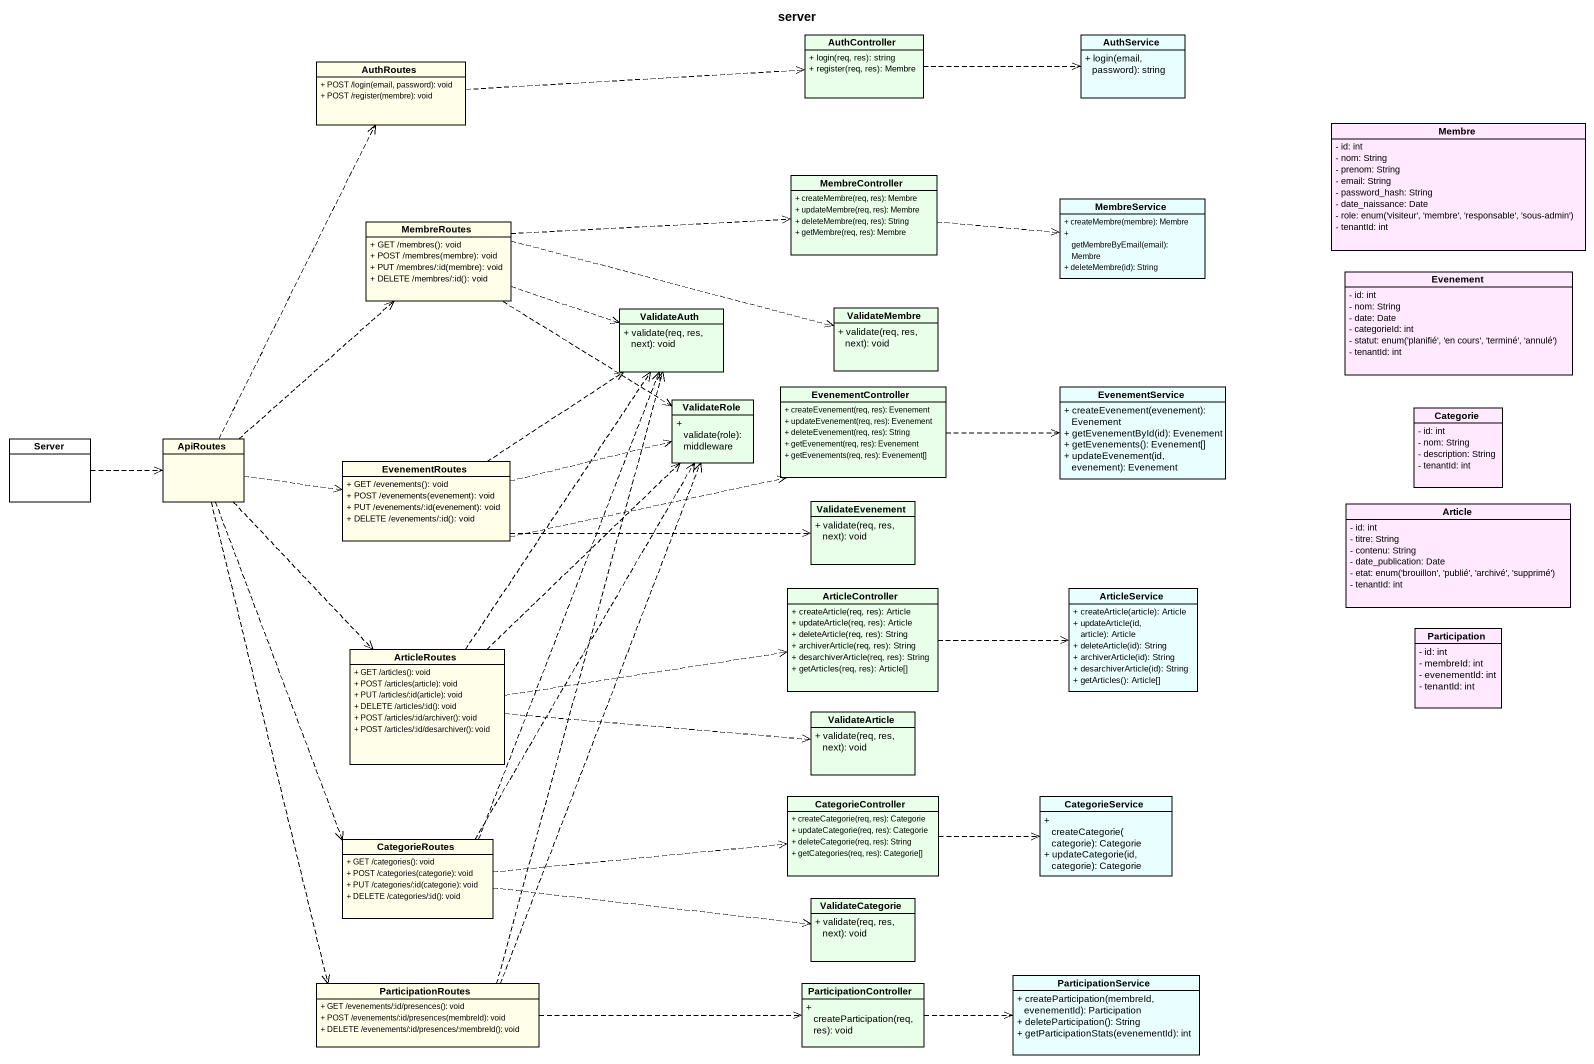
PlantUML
@startuml
title server
hide circle
hide empty members
skinparam classAttributeIconSize 0
class AuthController #E9FFE9 {
  + login(req, res): string
  + register(req, res): Membre
}
class AuthService #E9FFFF {
  + login(email, password): string
}
class AuthRoutes #FFFFE9 {
  + POST /login(email, password): void
  + POST /register(membre): void
}
class Membre #FFE9FF {
  - id: int
  - nom: String
  - prenom: String
  - email: String
  - password_hash: String
  - date_naissance: Date
  {field} - role: enum('visiteur', 'membre', 'responsable', 'sous-admin')
  - tenantId: int
}
class MembreController #E9FFE9 {
  + createMembre(req, res): Membre
  + updateMembre(req, res): Membre
  + deleteMembre(req, res): String
  + getMembre(req, res): Membre
}
class MembreService #E9FFFF {
  + createMembre(membre): Membre
  + getMembreByEmail(email): Membre
  + deleteMembre(id): String
}
class MembreRoutes #FFFFE9 {
  + GET /membres(): void
  + POST /membres(membre): void
  + PUT /membres/:id(membre): void
  + DELETE /membres/:id(): void
}
class Evenement #FFE9FF {
  - id: int
  - nom: String
  - date: Date
  - categorieId: int
  {field} - statut: enum('planifié', 'en cours', 'terminé', 'annulé')
  - tenantId: int
}
class ValidateAuth #E9FFE9 {
  + validate(req, res, next): void
}
class ValidateMembre #E9FFE9 {
  + validate(req, res, next): void
}
class ValidateRole #E9FFE9 {
  + validate(role): middleware
}
class EvenementController #E9FFE9 {
  + createEvenement(req, res): Evenement
  + updateEvenement(req, res): Evenement
  + deleteEvenement(req, res): String
  + getEvenement(req, res): Evenement
  + getEvenements(req, res): Evenement[]
}
class EvenementService #E9FFFF {
  + createEvenement(evenement): Evenement
  + getEvenementById(id): Evenement
  + getEvenements(): Evenement[]
  + updateEvenement(id, evenement): Evenement
}
class Categorie #FFE9FF {
  - id: int
  - nom: String
  - description: String
  - tenantId: int
}
class Server #FFFFFF
class ApiRoutes #FFFFE9
class EvenementRoutes #FFFFE9 {
  + GET /evenements(): void
  + POST /evenements(evenement): void
  + PUT /evenements/:id(evenement): void
  + DELETE /evenements/:id(): void
}
class ValidateEvenement #E9FFE9 {
  + validate(req, res, next): void
}
class Article #FFE9FF {
  - id: int
  - titre: String
  - contenu: String
  - date_publication: Date
  {field} - etat: enum('brouillon', 'publié', 'archivé', 'supprimé')
  - tenantId: int
}
class ArticleController #E9FFE9 {
  + createArticle(req, res): Article
  + updateArticle(req, res): Article
  + deleteArticle(req, res): String
  + archiverArticle(req, res): String
  + desarchiverArticle(req, res): String
  + getArticles(req, res): Article[]
}
class ArticleService #E9FFFF {
  + createArticle(article): Article
  + updateArticle(id, article): Article
  + deleteArticle(id): String
  + archiverArticle(id): String
  + desarchiverArticle(id): String
  + getArticles(): Article[]
}
class ArticleRoutes #FFFFE9 {
  + GET /articles(): void
  + POST /articles(article): void
  + PUT /articles/:id(article): void
  + DELETE /articles/:id(): void
  + POST /articles/:id/archiver(): void
  + POST /articles/:id/desarchiver(): void
}
class Participation #FFE9FF {
  - id: int
  - membreId: int
  - evenementId: int
  - tenantId: int
}
class ValidateArticle #E9FFE9 {
  + validate(req, res, next): void
}
class CategorieController #E9FFE9 {
  + createCategorie(req, res): Categorie
  + updateCategorie(req, res): Categorie
  + deleteCategorie(req, res): String
  + getCategories(req, res): Categorie[]
}
class CategorieService #E9FFFF {
  + createCategorie(categorie): Categorie
  + updateCategorie(id, categorie): Categorie
}
class CategorieRoutes #FFFFE9 {
  + GET /categories(): void
  + POST /categories(categorie): void
  + PUT /categories/:id(categorie): void
  + DELETE /categories/:id(): void
}
class ValidateCategorie #E9FFE9 {
  + validate(req, res, next): void
}
class ParticipationRoutes #FFFFE9 {
  + GET /evenements/:id/presences(): void
  + POST /evenements/:id/presences(membreId): void
  + DELETE /evenements/:id/presences/:membreId(): void
}
class ParticipationController #E9FFE9 {
  + createParticipation(req, res): void
}
class ParticipationService #E9FFFF {
  + createParticipation(membreId, evenementId): Participation
  + deleteParticipation(): String
  + getParticipationStats(evenementId): int
}
AuthController .right.> AuthService
AuthRoutes .right.> AuthController
MembreController .right.> MembreService
MembreRoutes .right.> MembreController
MembreRoutes .right.> ValidateAuth
MembreRoutes .right.> ValidateMembre
MembreRoutes ..> ValidateRole
EvenementController .right.> EvenementService
Server .right.> ApiRoutes
ApiRoutes .up.> AuthRoutes
ApiRoutes .up.> MembreRoutes
ApiRoutes .right.> EvenementRoutes
ApiRoutes ..> ArticleRoutes
ApiRoutes ..> CategorieRoutes
ApiRoutes ..> ParticipationRoutes
EvenementRoutes .up.> ValidateAuth
EvenementRoutes .right.> ValidateRole
EvenementRoutes .right.> EvenementController
EvenementRoutes .right.> ValidateEvenement
ArticleController .right.> ArticleService
ArticleRoutes .up.> ValidateAuth
ArticleRoutes .up.> ValidateRole
ArticleRoutes .right.> ArticleController
ArticleRoutes .right.> ValidateArticle
CategorieController .right.> CategorieService
CategorieRoutes .up.> ValidateAuth
CategorieRoutes .up.> ValidateRole
CategorieRoutes .right.> CategorieController
CategorieRoutes .right.> ValidateCategorie
ParticipationRoutes .up.> ValidateAuth
ParticipationRoutes .up.> ValidateRole
ParticipationRoutes .right.> ParticipationController
ParticipationController .right.> ParticipationService
@enduml
